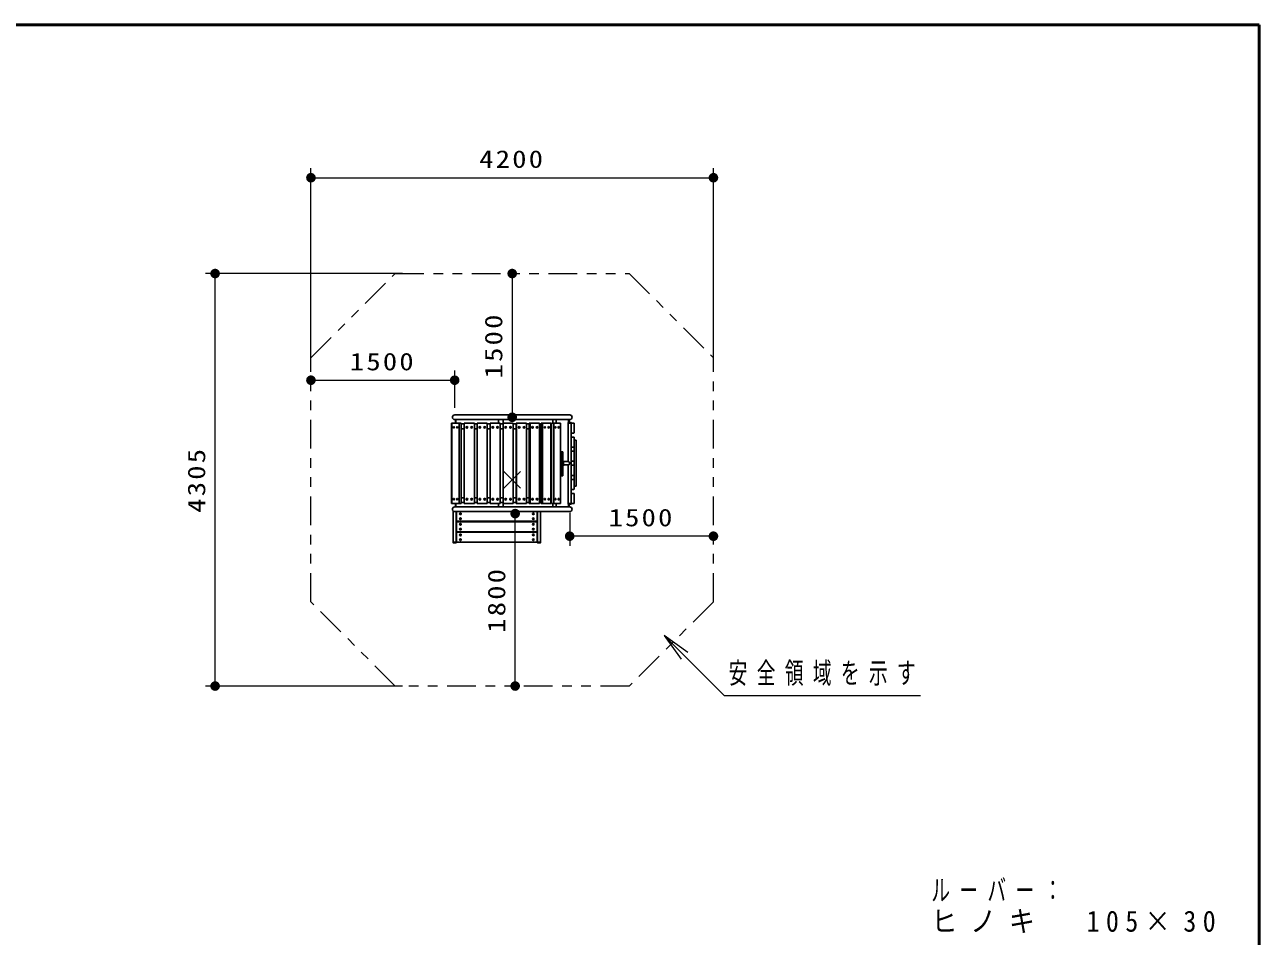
# Model space of a CAD drawing. Units: millimetres on the paper, enlarged 20 times, with parts at other scales. Extents: x -7318 to 0, y -237 to 5140.
# Drawn here: x -2577 to 0, y 3237 to 5140 of the extents above; entities that cross this region are included whole.
import ezdxf

# ---------------------------------------------------------------- set-up
doc = ezdxf.new("R2010")
doc.units = ezdxf.units.MM
doc.header["$LTSCALE"] = 20
doc.linetypes.add('USER2', pattern=[6, 3, -1, 1, -1])
doc.linetypes.add('USER3', pattern=[8, 3, -1, 1, -1, 1, -1])
doc.layers.add('layer1', color=7, linetype='Continuous', lineweight=25)
doc.styles.add('ＭＳ ゴシック', font='')
doc.styles.get('ＭＳ ゴシック').set_extended_font_data('MS Gothic')

# ---------------------------------------------------------------- blocks, each defined once
blk = doc.blocks.new('x')
at = {"color": 0, "linetype": 'Continuous', "lineweight": -2}
for p, q in [((-0.884, -0.884), (0.884, 0.884)), ((0.884, -0.884), (-0.884, 0.884))]:
    blk.add_line(p, q, dxfattribs=at)
blk = doc.blocks.new('open_arrow')
at = {"color": 0, "linetype": 'Continuous', "lineweight": -2}
blk.add_lwpolyline([(7.5, 1.25), (0, 0), (7.5, -1.25)], dxfattribs=at)
blk = doc.blocks.new('filled_dot')
at = {"color": 0, "linetype": 'Continuous', "lineweight": -2, "const_width": 1.25}
blk.add_lwpolyline([(-0.625, 0, 1), (0.625, 0, 1)], format="xyb", close=True, dxfattribs=at)

msp = doc.modelspace()

# ---------------------------------------------------------------- linework, layer by layer
at = {"layer": 'layer1', "lineweight": 50}
for p, q in [((0, 5140), (-7300, 5140)), ((0, 0), (0, 5140))]:
    msp.add_line(p, q, dxfattribs=at)
at = {"layer": 'layer1', "lineweight": 13}
for p, q in [((-1979.23, 4429.68), (-1979.23, 4840.56)), ((-1979.23, 4820.56), (-1139.23, 4820.56)), ((-1139.23, 4429.68), (-1139.23, 4840.56)), ((-1788.35, 4620.56), (-2199.23, 4620.56)), ((-2179.23, 3759.56), (-2179.23, 4620.56)), ((-1559.21, 4620.56), (-1559.21, 4320.56)), ((-1679.23, 4340.56), (-1679.23, 4417.92)), ((-1979.23, 4397.92), (-1679.23, 4397.92)), ((-1553.01, 3759.56), (-1553.01, 4119.56)), ((-1439.23, 4121.3), (-1439.23, 4052.36)), ((-1139.23, 4072.36), (-1439.23, 4072.36)), ((-1788.35, 3759.56), (-2199.23, 3759.56))]:
    msp.add_line(p, q, dxfattribs=at)
at = {"layer": 'layer1', "linetype": 'USER3', "lineweight": 13}
for p, q in [((-1979.23, 4444.82), (-1803.49, 4620.56)), ((-1803.49, 4620.56), (-1314.96, 4620.56)), ((-1314.96, 4620.56), (-1139.23, 4444.82)), ((-1979.23, 3935.3), (-1979.23, 4444.82)), ((-1139.23, 3935.3), (-1139.23, 4444.82)), ((-1803.49, 3759.56), (-1979.23, 3935.3)), ((-1139.23, 3935.3), (-1314.96, 3759.56)), ((-1314.96, 3759.56), (-1803.49, 3759.56))]:
    msp.add_line(p, q, dxfattribs=at)
at = {"layer": 'layer1', "color": 140}
for p, q in [((-1686.13, 4308.56), (-1665.95, 4308.56)), ((-1686.13, 4224.56), (-1686.13, 4308.56)), ((-1685.04, 4224.56), (-1685.04, 4308.56)), ((-1670.19, 4224.56), (-1670.19, 4308.56)), ((-1665.95, 4224.56), (-1665.95, 4308.56)), ((-1665.95, 4306.56), (-1659.23, 4306.56)), ((-1659.23, 4308.56), (-1638.23, 4308.56)), ((-1659.23, 4224.56), (-1659.23, 4308.56)), ((-1638.23, 4224.56), (-1638.23, 4308.56)), ((-1638.23, 4306.56), (-1632.23, 4306.56)), ((-1632.23, 4308.56), (-1611.23, 4308.56)), ((-1632.23, 4224.56), (-1632.23, 4308.56)), ((-1611.23, 4224.56), (-1611.23, 4308.56)), ((-1611.23, 4306.56), (-1605.23, 4306.56)), ((-1605.23, 4308.56), (-1584.23, 4308.56)), ((-1605.23, 4224.56), (-1605.23, 4308.56)), ((-1584.23, 4224.56), (-1584.23, 4308.56)), ((-1584.23, 4306.56), (-1578.23, 4306.56)), ((-1578.23, 4308.56), (-1557.23, 4308.56)), ((-1578.23, 4224.56), (-1578.23, 4308.56)), ((-1557.23, 4224.56), (-1557.23, 4308.56)), ((-1557.23, 4306.56), (-1550.94, 4306.56)), ((-1550.94, 4224.56), (-1550.94, 4308.56)), ((-1550.94, 4308.56), (-1529.27, 4308.56)), ((-1550.02, 4224.56), (-1550.02, 4308.56)), ((-1529.27, 4224.56), (-1529.27, 4308.56)), ((-1529.27, 4306.56), (-1524.13, 4306.56)), ((-1524.13, 4224.56), (-1524.13, 4308.56)), ((-1524.13, 4308.56), (-1502.4, 4308.56)), ((-1521.91, 4224.56), (-1521.91, 4308.56)), ((-1502.4, 4224.56), (-1502.4, 4308.56)), ((-1502.4, 4306.56), (-1499.09, 4306.56)), ((-1499.09, 4224.56), (-1499.09, 4308.56)), ((-1499.09, 4308.56), (-1478.41, 4308.56)), ((-1495.68, 4224.56), (-1495.68, 4308.56)), ((-1478.41, 4224.56), (-1478.41, 4308.56)), ((-1478.41, 4306.56), (-1477.09, 4306.56)), ((-1477.09, 4224.56), (-1477.09, 4308.56)), ((-1477.09, 4308.56), (-1458.49, 4308.56)), ((-1472.66, 4224.56), (-1472.66, 4308.56)), ((-1458.49, 4224.56), (-1458.49, 4308.56)), ((-1665.95, 4296.56), (-1659.23, 4296.56)), ((-1638.23, 4296.56), (-1632.23, 4296.56)), ((-1611.23, 4296.56), (-1605.23, 4296.56)), ((-1584.23, 4296.56), (-1578.23, 4296.56)), ((-1557.23, 4296.56), (-1550.94, 4296.56)), ((-1529.27, 4296.56), (-1524.13, 4296.56)), ((-1502.4, 4296.56), (-1499.09, 4296.56)), ((-1478.41, 4296.56), (-1477.09, 4296.56)), ((-1429.83, 4272.56), (-1426.03, 4272.56)), ((-1429.83, 4272.56), (-1429.83, 4176.56)), ((-1426.03, 4176.56), (-1426.03, 4272.56)), ((-1457.23, 4248.56), (-1453.43, 4248.56)), ((-1457.23, 4198.56), (-1457.23, 4248.56)), ((-1453.43, 4198.56), (-1453.43, 4248.56)), ((-1686.13, 4224.56), (-1686.13, 4140.56)), ((-1685.04, 4224.56), (-1685.04, 4140.56)), ((-1670.19, 4224.56), (-1670.19, 4140.56)), ((-1665.95, 4224.56), (-1665.95, 4140.56)), ((-1659.23, 4224.56), (-1659.23, 4140.56)), ((-1638.23, 4224.56), (-1638.23, 4140.56)), ((-1632.23, 4224.56), (-1632.23, 4140.56)), ((-1611.23, 4224.56), (-1611.23, 4140.56)), ((-1605.23, 4224.56), (-1605.23, 4140.56)), ((-1584.23, 4224.56), (-1584.23, 4140.56)), ((-1578.23, 4224.56), (-1578.23, 4140.56)), ((-1557.23, 4224.56), (-1557.23, 4140.56)), ((-1550.94, 4224.56), (-1550.94, 4140.56)), ((-1550.02, 4224.56), (-1550.02, 4140.56)), ((-1529.27, 4224.56), (-1529.27, 4140.56)), ((-1524.13, 4224.56), (-1524.13, 4140.56)), ((-1521.91, 4224.56), (-1521.91, 4140.56)), ((-1502.4, 4224.56), (-1502.4, 4140.56)), ((-1499.09, 4224.56), (-1499.09, 4140.56)), ((-1495.68, 4224.56), (-1495.68, 4140.56)), ((-1478.41, 4224.56), (-1478.41, 4140.56)), ((-1477.09, 4224.56), (-1477.09, 4140.56)), ((-1472.66, 4224.56), (-1472.66, 4140.56)), ((-1458.49, 4224.56), (-1458.49, 4140.56)), ((-1457.23, 4198.56), (-1453.43, 4198.56)), ((-1429.83, 4176.56), (-1426.03, 4176.56)), ((-1665.95, 4152.56), (-1659.23, 4152.56)), ((-1638.23, 4152.56), (-1632.23, 4152.56)), ((-1611.23, 4152.56), (-1605.23, 4152.56)), ((-1584.23, 4152.56), (-1578.23, 4152.56)), ((-1557.23, 4152.56), (-1550.94, 4152.56)), ((-1529.27, 4152.56), (-1524.13, 4152.56)), ((-1502.4, 4152.56), (-1499.09, 4152.56)), ((-1478.41, 4152.56), (-1477.09, 4152.56)), ((-1686.13, 4140.56), (-1665.95, 4140.56)), ((-1665.95, 4142.56), (-1659.23, 4142.56)), ((-1659.23, 4140.56), (-1638.23, 4140.56)), ((-1638.23, 4142.56), (-1632.23, 4142.56)), ((-1632.23, 4140.56), (-1611.23, 4140.56)), ((-1611.23, 4142.56), (-1605.23, 4142.56)), ((-1605.23, 4140.56), (-1584.23, 4140.56)), ((-1584.23, 4142.56), (-1578.23, 4142.56)), ((-1578.23, 4140.56), (-1557.23, 4140.56)), ((-1557.23, 4142.56), (-1550.94, 4142.56)), ((-1550.94, 4140.56), (-1529.27, 4140.56)), ((-1529.27, 4142.56), (-1524.13, 4142.56)), ((-1524.13, 4140.56), (-1502.4, 4140.56)), ((-1502.4, 4142.56), (-1499.09, 4142.56)), ((-1499.09, 4140.56), (-1478.41, 4140.56)), ((-1478.41, 4142.56), (-1477.09, 4142.56)), ((-1477.09, 4140.56), (-1458.49, 4140.56))]:
    msp.add_line(p, q, dxfattribs=at)
at = {"layer": 'layer1', "color": 3}
for p, q in [((-1679.23, 4325.42), (-1439.23, 4325.42)), ((-1679.23, 4315.7), (-1439.23, 4315.7)), ((-1677.83, 4308.56), (-1677.83, 4315.7)), ((-1676.63, 4308.56), (-1676.63, 4315.7)), ((-1587.73, 4308.56), (-1587.73, 4315.7)), ((-1577.73, 4308.56), (-1577.73, 4315.7)), ((-1474.44, 4308.56), (-1474.44, 4315.7)), ((-1467.75, 4308.56), (-1467.75, 4315.7)), ((-1442.63, 4309.16), (-1442.63, 4227.96)), ((-1442.63, 4308.56), (-1435.83, 4308.56)), ((-1442.03, 4309.76), (-1436.43, 4309.76)), ((-1441.83, 4315.7), (-1441.83, 4309.76)), ((-1440.63, 4315.7), (-1440.63, 4309.76)), ((-1435.83, 4309.16), (-1435.83, 4139.96)), ((-1458.13, 4219.56), (-1458.13, 4229.56)), ((-1458.13, 4229.56), (-1457.23, 4229.56)), ((-1453.23, 4219.56), (-1453.23, 4229.56)), ((-1453.23, 4229.56), (-1452.33, 4229.56)), ((-1452.33, 4219.56), (-1452.33, 4229.56)), ((-1451.73, 4227.96), (-1452.33, 4228.56)), ((-1452.33, 4227.96), (-1442.63, 4227.96)), ((-1458.13, 4219.56), (-1457.23, 4219.56)), ((-1453.23, 4219.56), (-1452.33, 4219.56)), ((-1451.73, 4221.16), (-1452.33, 4220.56)), ((-1452.33, 4221.16), (-1442.63, 4221.16)), ((-1442.63, 4221.16), (-1442.63, 4139.96)), ((-1682.63, 4058.96), (-1682.63, 4125.09)), ((-1677.83, 4140.56), (-1677.83, 4133.42)), ((-1676.63, 4140.56), (-1676.63, 4133.42)), ((-1675.83, 4058.96), (-1675.83, 4123.7)), ((-1587.73, 4140.56), (-1587.73, 4133.42)), ((-1577.73, 4140.56), (-1577.73, 4133.42)), ((-1506.63, 4058.96), (-1506.63, 4123.7)), ((-1499.83, 4058.96), (-1499.83, 4123.7)), ((-1474.44, 4140.56), (-1474.44, 4133.42)), ((-1467.75, 4140.56), (-1467.75, 4133.42)), ((-1442.63, 4140.56), (-1435.83, 4140.56)), ((-1442.03, 4139.36), (-1436.43, 4139.36)), ((-1441.83, 4133.42), (-1441.83, 4139.36)), ((-1440.63, 4133.42), (-1440.63, 4139.36)), ((-1675.83, 4059.56), (-1682.63, 4059.56)), ((-1676.43, 4058.36), (-1682.03, 4058.36)), ((-1499.83, 4059.56), (-1506.63, 4059.56)), ((-1500.43, 4058.36), (-1506.03, 4058.36))]:
    msp.add_line(p, q, dxfattribs=at)
at = {"layer": 'layer1', "color": 40}
for p, q in [((-1435.83, 4288.56), (-1435.83, 4307.56)), ((-1434.83, 4308.56), (-1430.83, 4308.56)), ((-1429.83, 4288.56), (-1429.83, 4307.56)), ((-1435.83, 4259.16), (-1435.83, 4278.16)), ((-1434.83, 4287.56), (-1430.83, 4287.56)), ((-1434.83, 4279.16), (-1430.83, 4279.16)), ((-1429.83, 4259.16), (-1429.83, 4278.16)), ((-1434.83, 4258.16), (-1430.83, 4258.16)), ((-1435.83, 4229.76), (-1435.83, 4248.76)), ((-1434.83, 4249.76), (-1430.83, 4249.76)), ((-1434.83, 4228.76), (-1430.83, 4228.76)), ((-1429.83, 4229.76), (-1429.83, 4248.76)), ((-1435.83, 4200.36), (-1435.83, 4219.36)), ((-1434.83, 4220.36), (-1430.83, 4220.36)), ((-1429.83, 4200.36), (-1429.83, 4219.36)), ((-1435.83, 4170.96), (-1435.83, 4189.96)), ((-1434.83, 4199.36), (-1430.83, 4199.36)), ((-1434.83, 4190.96), (-1430.83, 4190.96)), ((-1429.83, 4170.96), (-1429.83, 4189.96)), ((-1435.83, 4160.56), (-1435.83, 4141.56)), ((-1434.83, 4169.96), (-1430.83, 4169.96)), ((-1434.83, 4161.56), (-1430.83, 4161.56)), ((-1429.83, 4160.56), (-1429.83, 4141.56)), ((-1675.23, 4104.56), (-1675.23, 4123.56)), ((-1507.23, 4104.56), (-1507.23, 4123.7)), ((-1434.83, 4140.56), (-1430.83, 4140.56)), ((-1675.23, 4082.56), (-1675.23, 4101.56)), ((-1508.23, 4103.56), (-1674.23, 4103.56)), ((-1508.23, 4102.56), (-1674.23, 4102.56)), ((-1507.23, 4082.56), (-1507.23, 4101.56)), ((-1675.23, 4060.56), (-1675.23, 4079.56)), ((-1508.23, 4081.56), (-1674.23, 4081.56)), ((-1508.23, 4080.56), (-1674.23, 4080.56)), ((-1507.23, 4060.56), (-1507.23, 4079.56)), ((-1508.23, 4059.56), (-1674.23, 4059.56))]:
    msp.add_line(p, q, dxfattribs=at)
at = {"layer": 'layer1', "color": 3, "linetype": 'USER2', "lineweight": 13}
for p, q in [((-1453.43, 4227.28), (-1453.23, 4227.28)), ((-1453.43, 4221.84), (-1453.23, 4221.84))]:
    msp.add_line(p, q, dxfattribs=at)
at = {"layer": 'layer1'}
for p, q in [((-1679.23, 4133.42), (-1439.23, 4133.42)), ((-1679.23, 4123.7), (-1439.23, 4123.7))]:
    msp.add_line(p, q, dxfattribs=at)
at = {"layer": 'layer1', "lineweight": 13}
msp.add_lwpolyline([(-1241.98, 3864.88), (-1117.11, 3740.01), (-707.25, 3740.01)], dxfattribs=at)
at = {"layer": 'layer1'}
for centre in [(-1653.73, 4299.56), (-1643.73, 4299.56), (-1626.73, 4299.56), (-1616.73, 4299.56), (-1599.73, 4299.56), (-1589.73, 4299.56), (-1572.73, 4299.56), (-1562.73, 4299.56), (-1653.73, 4149.56), (-1643.73, 4149.56), (-1626.73, 4149.56), (-1616.73, 4149.56), (-1599.73, 4149.56), (-1589.73, 4149.56), (-1572.73, 4149.56), (-1562.73, 4149.56), (-1667.23, 4119.06), (-1667.23, 4109.06), (-1667.23, 4097.06), (-1515.23, 4119.06), (-1515.23, 4109.06), (-1515.23, 4097.06), (-1667.23, 4087.06), (-1667.23, 4075.06), (-1515.23, 4087.06), (-1515.23, 4075.06), (-1667.23, 4065.06), (-1515.23, 4065.06)]:
    msp.add_circle(centre, 1.7, dxfattribs=at)
at = {"layer": 'layer1', "color": 3}
for centre, radius, start, end in [((-1679.23, 4320.56), 4.86, 90, 270), ((-1442.03, 4309.16), 0.6, 90, 180), ((-1439.23, 4320.56), 4.86, 270, 90), ((-1436.43, 4309.16), 0.6, 0, 90), ((-1442.63, 4224.56), 3.4, 270, 90), ((-1679.23, 4128.56), 4.86, 90, 270), ((-1442.03, 4139.96), 0.6, 180, 270), ((-1439.23, 4128.56), 4.86, 270, 90), ((-1436.43, 4139.96), 0.6, 270, 0), ((-1682.03, 4058.96), 0.6, 180, 270), ((-1676.43, 4058.96), 0.6, 270, 0), ((-1506.03, 4058.96), 0.6, 180, 270), ((-1500.43, 4058.96), 0.6, 270, 0)]:
    msp.add_arc(centre, radius, start, end, dxfattribs=at)
at = {"layer": 'layer1', "color": 40}
for centre, start, end in [((-1434.83, 4307.56), 90, 180), ((-1430.83, 4307.56), 0, 90), ((-1434.83, 4288.56), 180, 270), ((-1434.83, 4278.16), 90, 180), ((-1430.83, 4288.56), 270, 0), ((-1430.83, 4278.16), 0, 90), ((-1434.83, 4259.16), 180, 270), ((-1430.83, 4259.16), 270, 0), ((-1434.83, 4248.76), 90, 180), ((-1434.83, 4229.76), 180, 270), ((-1430.83, 4248.76), 0, 90), ((-1430.83, 4229.76), 270, 0), ((-1434.83, 4219.36), 90, 180), ((-1434.83, 4200.36), 180, 270), ((-1430.83, 4219.36), 0, 90), ((-1430.83, 4200.36), 270, 0), ((-1434.83, 4189.96), 90, 180), ((-1430.83, 4189.96), 0, 90), ((-1434.83, 4170.96), 180, 270), ((-1434.83, 4160.56), 90, 180), ((-1430.83, 4170.96), 270, 0), ((-1430.83, 4160.56), 0, 90), ((-1434.83, 4141.56), 180, 270), ((-1430.83, 4141.56), 270, 0), ((-1674.23, 4104.56), 180, 270), ((-1674.23, 4101.56), 90, 180), ((-1508.23, 4104.56), 270, 0), ((-1508.23, 4101.56), 0, 90), ((-1674.23, 4082.56), 180, 270), ((-1674.23, 4079.56), 90, 180), ((-1508.23, 4082.56), 270, 0), ((-1508.23, 4079.56), 0, 90), ((-1674.23, 4060.56), 180, 270), ((-1508.23, 4060.56), 270, 0)]:
    msp.add_arc(centre, 1, start, end, dxfattribs=at)
at = {"layer": 'layer1'}
for centre, major_axis, ratio in [((-1681.15, 4299.56), (0, 1.7), 0.707107), ((-1674.08, 4299.56), (0, 1.7), 0.707107), ((-1544.58, 4299.56), (0, 1.7), 0.987688), ((-1534.7, 4299.56), (0, 1.7), 0.987688), ((-1516.8, 4299.56), (0, 1.7), 0.927184), ((-1507.51, 4299.56), (0, 1.7), 0.927184), ((-1491.16, 4299.56), (0, 1.7), 0.819152), ((-1482.93, 4299.56), (0, 1.7), 0.819152), ((-1468.95, 4299.56), (0, 1.7), 0.669131), ((-1462.2, 4299.56), (0, 1.7), 0.669131), ((-1681.15, 4149.56), (0, -1.7), 0.707107), ((-1674.08, 4149.56), (0, -1.7), 0.707107), ((-1544.58, 4149.56), (0, -1.7), 0.987688), ((-1534.7, 4149.56), (0, -1.7), 0.987688), ((-1516.8, 4149.56), (0, -1.7), 0.927184), ((-1507.51, 4149.56), (0, -1.7), 0.927184), ((-1491.16, 4149.56), (0, -1.7), 0.819152), ((-1482.93, 4149.56), (0, -1.7), 0.819152), ((-1468.95, 4149.56), (0, -1.7), 0.669131), ((-1462.2, 4149.56), (0, -1.7), 0.669131)]:
    msp.add_ellipse(centre, major_axis=major_axis, ratio=ratio, dxfattribs=at)

# ---------------------------------------------------------------- block references
at = {"layer": 'layer1', "lineweight": 13, "xscale": 8, "yscale": 8}
for p in [(-1979.23, 4820.56), (-1979.23, 4397.92), (-1439.23, 4072.36)]:
    msp.add_blockref('filled_dot', p, dxfattribs=at)
for name, p, rotation in [('filled_dot', (-1139.23, 4820.56), 180), ('filled_dot', (-2179.23, 4620.56), 270), ('filled_dot', (-1559.21, 4620.56), 270), ('filled_dot', (-1679.23, 4397.92), 180), ('filled_dot', (-1559.21, 4320.56), 90), ('filled_dot', (-1553.01, 4119.56), 270), ('filled_dot', (-1139.23, 4072.36), 180), ('open_arrow', (-1241.98, 3864.88), 315), ('filled_dot', (-2179.23, 3759.56), 90), ('filled_dot', (-1553.01, 3759.56), 90)]:
    msp.add_blockref(name, p, dxfattribs=dict(at, rotation=rotation))
at = {"layer": 'layer1', "xscale": 20, "yscale": 20}
msp.add_blockref('x', (-1559.23, 4190.06), dxfattribs=at)

# ---------------------------------------------------------------- texts
at = {"layer": 'layer1', "style": 'ＭＳ ゴシック'}
for s, insert, char_height, attachment_point in [('\\T1.15;\\W1.2;4200', (-1559.23, 4840.56), 36.66, 8), ('\\T1.15;\\W1.2;1500', (-1829.23, 4417.92), 36.66, 8), ('\\T1.15;\\W1.2;1500', (-1289.23, 4092.36), 36.66, 8), ('\\T1.5;\\W0.65;安全領域を示す', (-1107.25, 3760.01), 43.99, 7), ('\\T1.5;\\W0.65;ルーバー：', (-684.44, 3310.14), 43.99, 7), ('\\T1.5;\\W0.9;ヒノキ\u3000105×30', (-684.44, 3244.14), 43.99, 7)]:
    msp.add_mtext(s, dxfattribs=dict(at, insert=insert, char_height=char_height, attachment_point=attachment_point))
at = {"layer": 'layer1', "char_height": 36.66, "attachment_point": 8, "rotation": 90, "style": 'ＭＳ ゴシック'}
for s, insert in [('\\T1.15;\\W1.2;1500', (-1579.21, 4470.56)), ('\\T1.15;\\W1.2;4305', (-2199.23, 4190.06)), ('\\T1.15;\\W1.2;1800', (-1573.01, 3939.56))]:
    msp.add_mtext(s, dxfattribs=dict(at, insert=insert))

doc.saveas('drawing.dxf')
